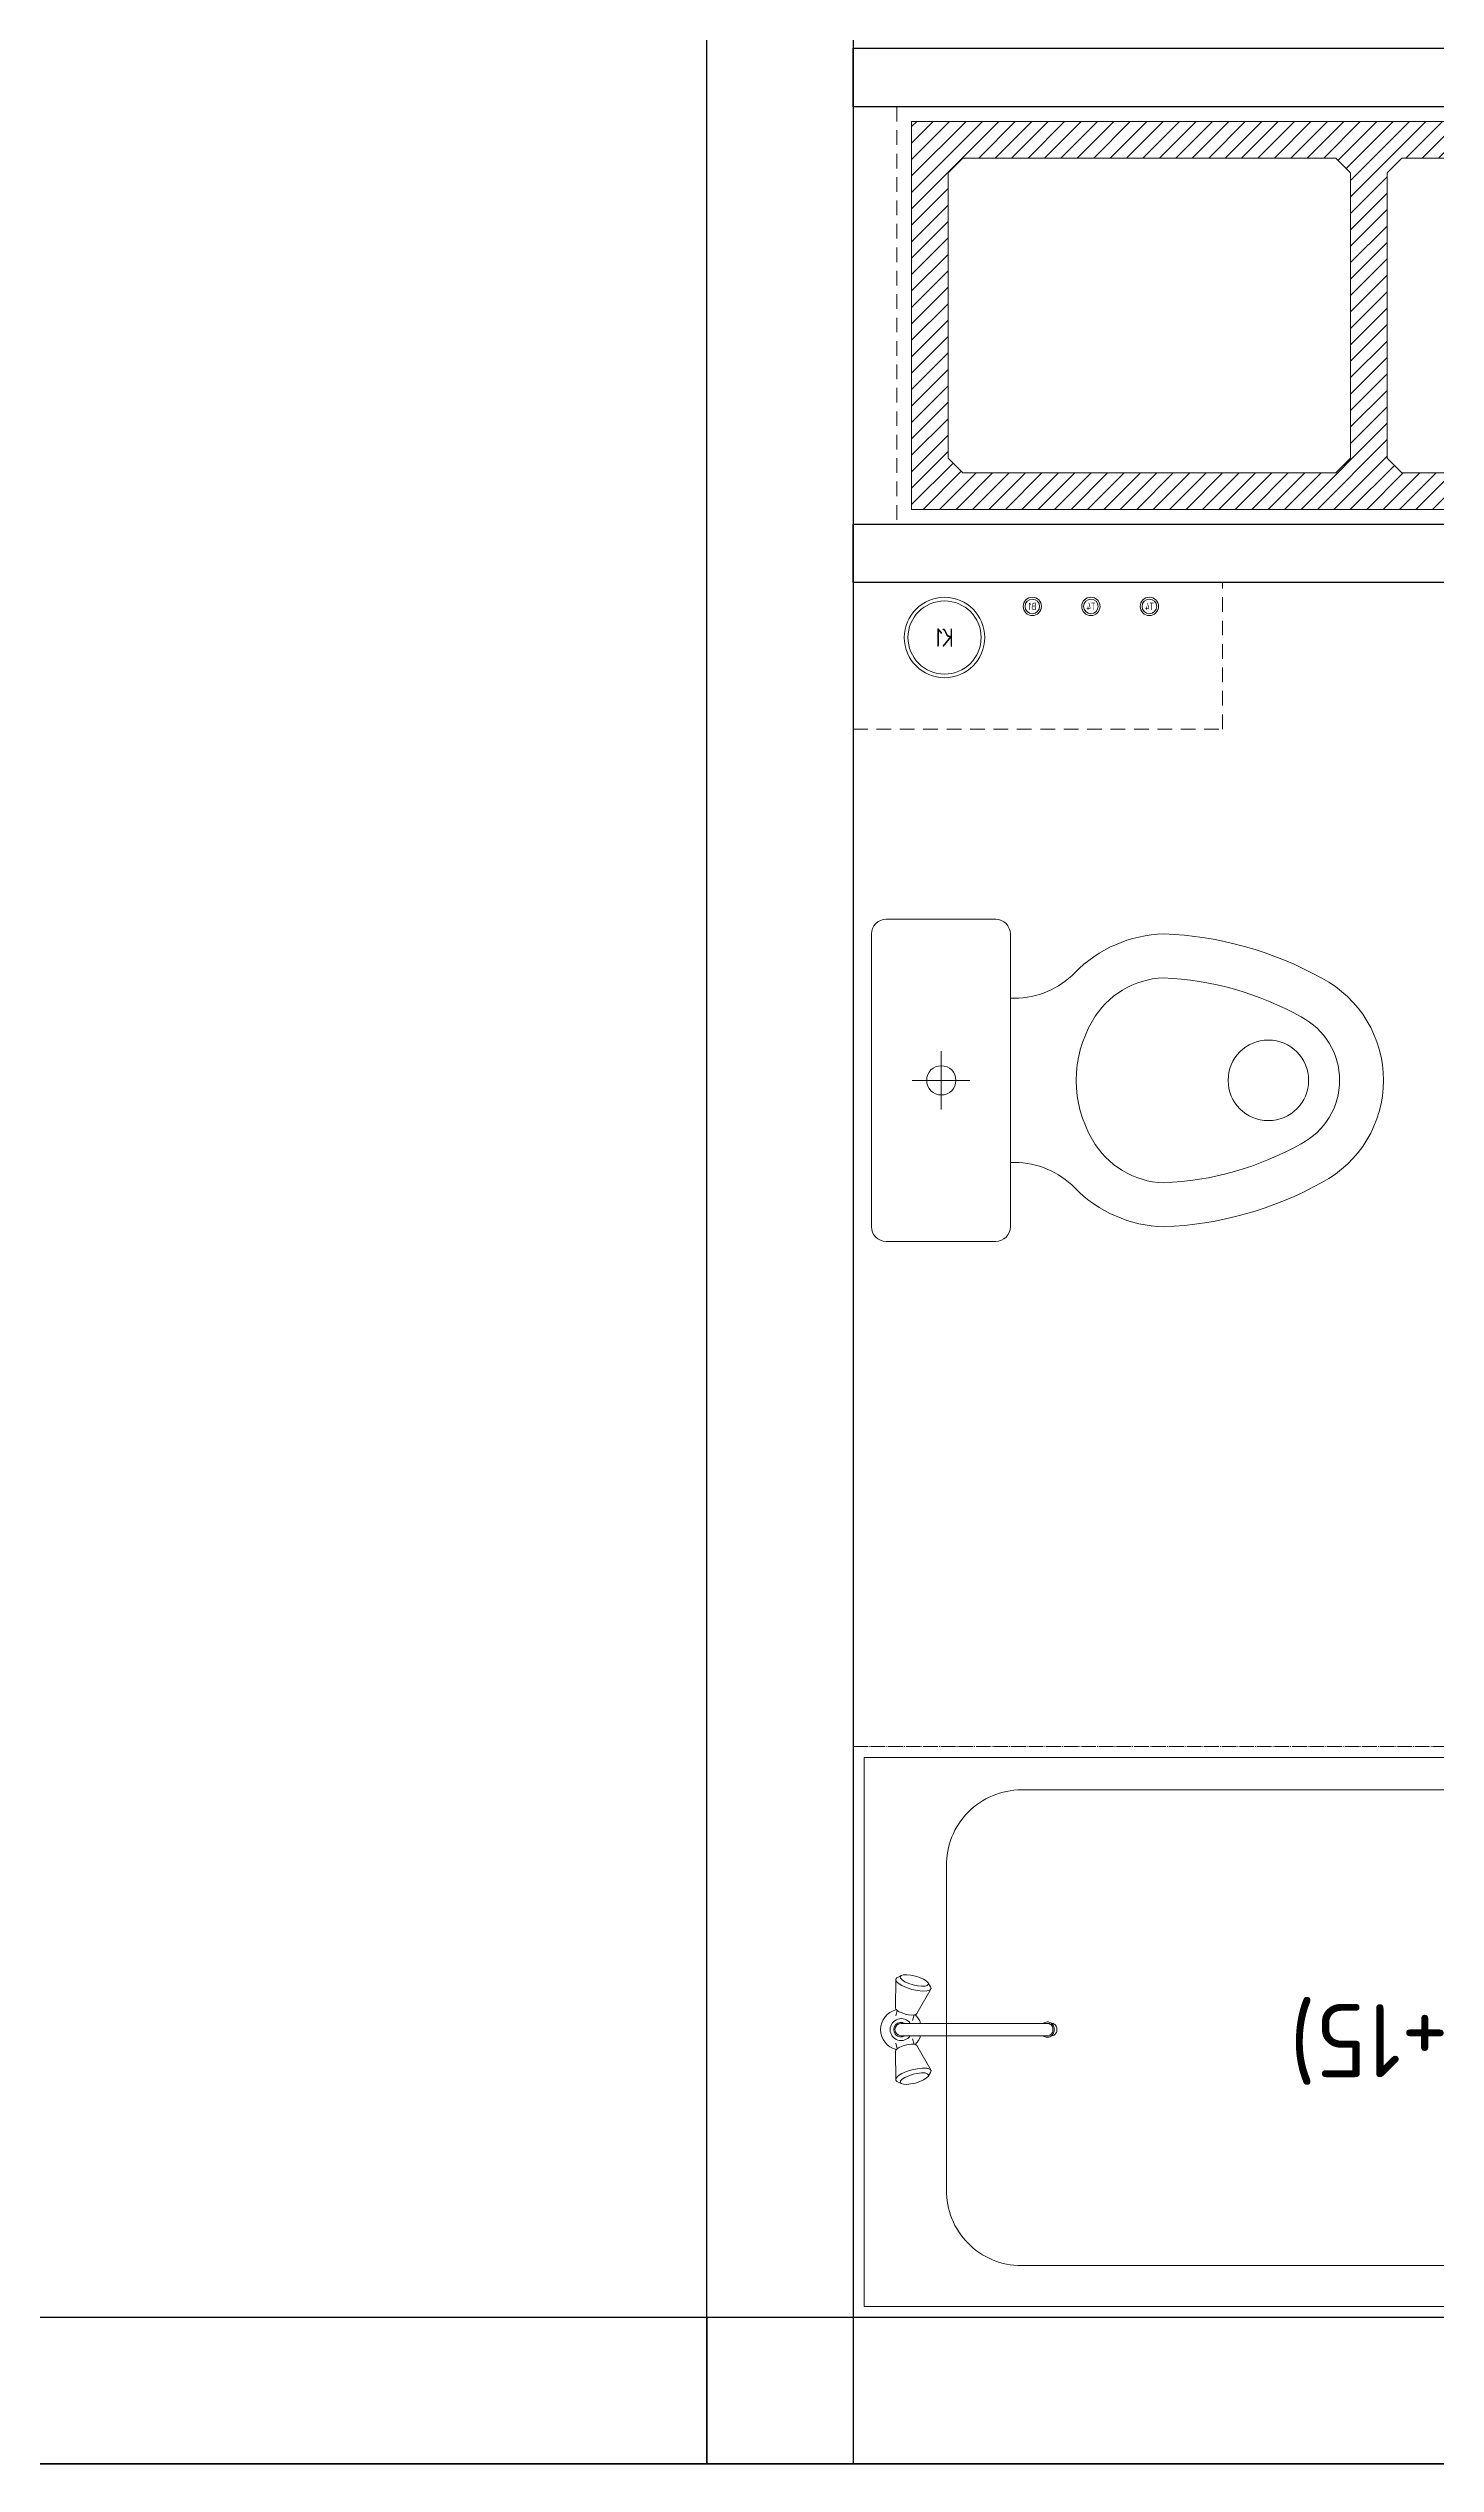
# Model space of a CAD drawing. Header units: millimetres. Extents: x 0 to 145404, y 0 to 194550.
# Drawn here: x 123325 to 125222, y 98346 to 101646 of the extents above; entities that cross this region are included whole.
import ezdxf
from ezdxf.enums import TextEntityAlignment as Align

# ---------------------------------------------------------------- set-up
doc = ezdxf.new("R2010")
doc.units = ezdxf.units.MM
for name, pattern in [('200_ШТРИХ', [320, 200, -120]), ('ACAD_ISO02W100', [15, 12, -3]), ('ГОСТ 2.303 5', [24, 20, -1.5, 1, -1.5])]:
    doc.linetypes.add(name, pattern=pattern)
for name, color, linetype, lineweight in [('АР - Вентблок', 36, 'Continuous', 9), ('АР - ВК', 126, 'Continuous', 13), ('АР - Монолит', 56, 'Continuous', 30), ('АР - Перегородки 80', 32, 'Continuous', 30), ('АР - Сантехника', 150, 'Continuous', 9)]:
    doc.layers.add(name, color=color, linetype=linetype, lineweight=lineweight)
doc.styles.add('GOST-2.304_Type-B', font='GOST Common.ttf')
doc.styles.add('ГОСТ 2.304', font='CS_Gost2304.shx')

# ---------------------------------------------------------------- blocks, each defined once
blk = doc.blocks.new('Унитаз_700х440')
at = {"color": 0, "ltscale": 50}
for points in [[(195, -220), (45, -220, -0.414601), (25, -200), (25, 200, -0.414214), (45, 220), (195, 220, -0.414214), (215, 200), (215, -200, -0.414487)], [(327.1, 81.1, -0.261097), (424.4, 140, -0.11879), (612.3, 86.6, -0.608687), (612.3, -86.6, -0.11879), (424.4, -140, -0.261097), (327.1, -81.1, -0.27207)]]:
    blk.add_lwpolyline(points, format="xyb", close=True, dxfattribs=at)
blk.add_lwpolyline([(215, 112.3), (220.9, 112.3, 0.202167), (303, 147, -0.194798), (424.5, 200, -0.119349), (640.7, 139.4, -0.604544), (640.7, -139.4, -0.119349), (424.5, -200, -0.194798), (303, -147, 0.202167), (220.9, -112.3), (215, -112.3)], format="xyb", dxfattribs=at)
for points in [[(120.6, -40), (120.6, 40)], [(159.4, 0), (80.6, 0)]]:
    blk.add_lwpolyline(points, dxfattribs=at)
for centre, radius in [((567.6, 0), 55), ((120.6, 0), 20)]:
    blk.add_circle(centre, radius, dxfattribs=at)
at = {"layer": 'Defpoints', "linetype": 'ACAD_ISO02W100', "lineweight": -2, "ltscale": 10}
blk.add_lwpolyline([(0, -220), (0, 220)], dxfattribs=at)
blk = doc.blocks.new('Вентблок 900 х 530')
at = {"layer": 'АР - Вентблок', "lineweight": 5}
h = blk.add_hatch(dxfattribs=at)
h.set_pattern_fill('ANSI31', color=256, scale=5)
h.set_pattern_definition([(45, (-3927617.913, -709139.574), (-11.22532015, 11.22532015), [])])
h.paths.add_polyline_path([(-20, 920), (-550, 920), (-550, 20), (-20, 20)])
h.paths.add_polyline_path([(-480, 670), (-500, 690), (-500, 850), (-480, 870), (-90, 870), (-70, 850), (-70, 690), (-90, 670)], flags=16)
h.paths.add_polyline_path([(-90, 620), (-70, 600), (-70, 90), (-90, 70), (-480, 70), (-500, 90), (-500, 600), (-480, 620)], flags=16)
at = {"layer": 'АР - Вентблок', "linetype": '200_ШТРИХ', "lineweight": 5, "ltscale": 0.1}
blk.add_lwpolyline([(-570, 0), (-570, 940), (0, 940), (0, 0)], close=True, dxfattribs=at)
at = {"layer": 'АР - Вентблок', "linetype": 'ByBlock'}
for points in [[(-550, 20), (-550, 920), (-20, 920), (-20, 20)], [(-500, 690), (-500, 850), (-480, 870), (-90, 870), (-70, 850), (-70, 690), (-90, 670), (-480, 670)], [(-500, 90), (-500, 600), (-480, 620), (-90, 620), (-70, 600), (-70, 90), (-90, 70), (-480, 70)]]:
    blk.add_lwpolyline(points, close=True, dxfattribs=at)
blk = doc.blocks.new('Ванна 180х75 (+15)')
at = {"layer": 'АР - Сантехника'}
for p, q in [((765, 1815), (15, 1815)), ((15, 1815), (15, 15)), ((765, 15), (765, 1815)), ((318.2, 1756.5), (318.4, 1761.1)), ((318.8, 1750.9), (318.2, 1756.5)), ((318.4, 1761.1), (319.3, 1764.3)), ((320.1, 1744.8), (318.8, 1750.9)), ((322.2, 1770), (319.3, 1764.3)), ((319.3, 1764.3), (320.9, 1765.8)), ((320.9, 1765.8), (323, 1765.3)), ((322.2, 1770), (324.2, 1771.8)), ((323, 1765.3), (325.4, 1763)), ((363.5, 1772), (324.2, 1771.8)), ((324.2, 1771.8), (326.8, 1771.2)), ((325.4, 1763), (327.8, 1759.1)), ((326.8, 1771.2), (329.8, 1768.4)), ((327.8, 1759.1), (330.1, 1753.9)), ((329.8, 1768.4), (332.9, 1763.5)), ((330.1, 1753.9), (332, 1748)), ((332.9, 1763.5), (335.7, 1757)), ((335.7, 1757), (338.1, 1749.7)), ((338.1, 1749.7), (339.7, 1742.1)), ((363.5, 1772), (365.1, 1771.7)), ((365.1, 1771.7), (366.9, 1769.9)), ((366.9, 1769.9), (368.7, 1767)), ((374.4, 1771.8), (367, 1769.8)), ((368.7, 1767), (370.5, 1763.1)), ((370.5, 1763.1), (371.9, 1758.7)), ((371.9, 1758.7), (372.9, 1754.2)), ((372.9, 1754.2), (373.3, 1750)), ((373.3, 1750), (373.2, 1746.5)), ((384.6, 1764.4), (384.6, 1564.3)), ((401.6, 1764.4), (401.6, 1564.3)), ((411.8, 1771.8), (419.3, 1769.8)), ((412.9, 1750), (413.4, 1754.2)), ((413.1, 1746.5), (412.9, 1750)), ((413.4, 1754.2), (414.4, 1758.7)), ((414.4, 1758.7), (415.8, 1763.1)), ((415.8, 1763.1), (417.5, 1767)), ((417.5, 1767), (419.4, 1769.9)), ((419.4, 1769.9), (421.2, 1771.7)), ((421.2, 1771.7), (422.7, 1772)), ((422.7, 1772), (462.1, 1771.8)), ((446.5, 1742.1), (448.1, 1749.7)), ((448.1, 1749.7), (450.5, 1757)), ((450.5, 1757), (453.4, 1763.5)), ((453.4, 1763.5), (456.4, 1768.4)), ((454.2, 1748), (456.1, 1753.9)), ((456.1, 1753.9), (458.4, 1759.1)), ((456.4, 1768.4), (459.4, 1771.2)), ((458.4, 1759.1), (460.9, 1763)), ((459.4, 1771.2), (462.1, 1771.8)), ((460.9, 1763), (463.3, 1765.3)), ((462.1, 1771.8), (464, 1770)), ((463.3, 1765.3), (465.4, 1765.8)), ((464, 1770), (466.9, 1764.3)), ((465.4, 1765.8), (466.9, 1764.3)), ((467.5, 1750.9), (466.2, 1744.8)), ((466.9, 1764.3), (467.9, 1761.1)), ((468.1, 1756.5), (467.5, 1750.9)), ((467.9, 1761.1), (468.1, 1756.5)), ((322, 1738.9), (320.1, 1744.8)), ((324.3, 1733.8), (322, 1738.9)), ((326.7, 1729.9), (324.3, 1733.8)), ((329.1, 1727.6), (326.7, 1729.9)), ((331.2, 1727.1), (329.1, 1727.6)), ((334.5, 1724.1), (329.1, 1727.6)), ((332.8, 1728.6), (331.2, 1727.1)), ((332, 1748), (333.3, 1742)), ((333.8, 1731.7), (332.8, 1728.6)), ((333.3, 1742), (333.9, 1736.4)), ((333.9, 1736.4), (333.8, 1731.7)), ((337.1, 1723.5), (334.5, 1724.1)), ((371.3, 1743), (337.1, 1723.5)), ((339.1, 1725.3), (337.1, 1723.5)), ((340.3, 1729.3), (339.1, 1725.3)), ((339.7, 1742.1), (340.5, 1735.1)), ((340.5, 1735.1), (340.3, 1729.3)), ((372.5, 1744.1), (371.3, 1743)), ((373.2, 1746.5), (372.5, 1744.1)), ((380.6, 1748.6), (373.2, 1746.6)), ((384.6, 1737.7), (384.5, 1737.8)), ((401.8, 1737.8), (401.6, 1737.7)), ((405.6, 1748.6), (413.1, 1746.6)), ((413.8, 1744.1), (413.1, 1746.5)), ((415, 1743), (413.8, 1744.1)), ((415, 1743), (449.1, 1723.5)), ((445.7, 1735.1), (446.5, 1742.1)), ((446, 1729.3), (445.7, 1735.1)), ((447.1, 1725.3), (446, 1729.3)), ((449.1, 1723.5), (447.1, 1725.3)), ((451.7, 1724.1), (449.1, 1723.5)), ((451.7, 1724.1), (457.1, 1727.6)), ((452.3, 1736.4), (452.9, 1742)), ((452.5, 1731.7), (452.3, 1736.4)), ((453.4, 1728.6), (452.5, 1731.7)), ((452.9, 1742), (454.2, 1748)), ((455, 1727.1), (453.4, 1728.6)), ((457.1, 1727.6), (455, 1727.1)), ((459.5, 1729.9), (457.1, 1727.6)), ((462, 1733.8), (459.5, 1729.9)), ((464.3, 1738.9), (462, 1733.8)), ((466.2, 1744.8), (464.3, 1738.9)), ((174.5, 1702.4), (618.9, 1702.4)), ((70.6, 1599.9), (70.6, 365.8)), ((720.6, 365.8), (720.6, 1599.9)), ((15, 15), (765, 15))]:
    blk.add_line(p, q, dxfattribs=at)
at = {"layer": 'АР - Сантехника', "linetype": 'ГОСТ 2.303 5'}
blk.add_lwpolyline([(780, 0), (0, 0), (0, 1830), (780, 1830)], close=True, dxfattribs=at)
at = {"layer": 'АР - Сантехника'}
for points in [[(401.6, 1569.8), (402.4, 1568.7), (403, 1567.5), (403.4, 1566.2), (403.6, 1564.9), (403.6, 1563.6), (403.4, 1562.3), (402.9, 1561), (402.3, 1559.8), (401.5, 1558.7), (400.5, 1557.7), (399.4, 1556.9), (398.1, 1556.2), (396.8, 1555.6), (395.3, 1555.2), (393.9, 1555.1), (392.4, 1555.1), (390.9, 1555.2), (389.5, 1555.6), (388.1, 1556.2), (386.9, 1556.9), (385.7, 1557.7), (384.8, 1558.7), (383.9, 1559.8), (383.3, 1561), (382.9, 1562.3), (382.7, 1563.6), (382.6, 1564.9), (382.8, 1566.2), (383.2, 1567.5), (383.8, 1568.7), (384.6, 1569.8)], [(401.6, 1564.3), (401.5, 1563.1), (401.2, 1562), (400.7, 1560.9), (400, 1559.9), (399.1, 1559), (398.1, 1558.2), (397, 1557.6), (395.7, 1557.2), (394.5, 1556.9), (393.1, 1556.8), (391.8, 1556.9), (390.5, 1557.2), (389.3, 1557.6), (388.1, 1558.2), (387.1, 1559), (386.2, 1559.9), (385.5, 1560.9), (385, 1562), (384.7, 1563.1), (384.6, 1564.3)], [(401.6, 1558.9), (401.5, 1557.7), (401.2, 1556.5), (400.7, 1555.4), (400, 1554.4), (399.1, 1553.5), (398.1, 1552.7), (397, 1552.1), (395.7, 1551.7), (394.5, 1551.4), (393.1, 1551.3), (391.8, 1551.4), (390.5, 1551.7), (389.3, 1552.1), (388.1, 1552.7), (387.1, 1553.5), (386.2, 1554.4), (385.5, 1555.4), (385, 1556.5), (384.7, 1557.7), (384.6, 1558.9)]]:
    blk.add_lwpolyline(points, dxfattribs=at)
for centre, radius, start, end in [((393.1, 1764.4), 28, 13.4165, 166.5835), ((393.1, 1764.4), 15, 304.5181, 235.4819), ((393.1, 1764.4), 10, 328.2117, 211.7883), ((393.1, 1764.4), 8.5, 0, 180), ((393.1, 1764.4), 28, 223.4165, 252.3278), ((393.1, 1764.4), 28, 287.6722, 316.5835), ((173.1, 1599.9), 102.5, 89.241, 180), ((618.1, 1599.9), 102.5, 0, 90.759)]:
    blk.add_arc(centre, radius, start, end, dxfattribs=at)
blk.add_ellipse((395.6, 365.8), major_axis=(325, 0), ratio=0.835998, start_param=3.141593, end_param=6.283185, dxfattribs=at)
at = {"layer": 'АР - Сантехника', "linetype": 'Continuous', "style": 'GOST-2.304_Type-B'}
blk.add_text('180х75 (+15)', height=100, rotation=90, dxfattribs=at).set_placement((378.1, 889.4), align=Align.MIDDLE_CENTER)
blk = doc.blocks.new('Стояк ВК с циркуляцией')
at = {"layer": 'АР - ВК', "linetype": '200_ШТРИХ', "lineweight": 5, "ltscale": 0.1}
blk.add_lwpolyline([(-505, 0), (0, 0), (0, -200), (-505, -200)], close=True, dxfattribs=at)
at = {"layer": 'АР - ВК', "color": 1, "ltscale": 100}
for centre, radius in [((-405, -32.5), 12.5), ((-405, -32.5), 10), ((-325, -32.5), 12.5), ((-325, -32.5), 10)]:
    blk.add_circle(centre, radius, dxfattribs=at)
at = {"layer": 'АР - ВК', "color": 5, "ltscale": 100}
for radius in [12.5, 10]:
    blk.add_circle((-245, -32.5), radius, dxfattribs=at)
at = {"layer": 'АР - ВК', "color": 46, "ltscale": 100}
for radius in [55, 50]:
    blk.add_circle((-125, -75), radius, dxfattribs=at)
at = {"layer": 'АР - ВК', "color": 1, "ltscale": 100, "style": 'ГОСТ 2.304'}
for p in [(-405, -32.5), (-325, -32.5)]:
    blk.add_text('Т4', height=10, dxfattribs=at).set_placement(p, align=Align.MIDDLE_CENTER)
at = {"layer": 'АР - ВК', "color": 5, "ltscale": 100, "style": 'ГОСТ 2.304'}
blk.add_text('В1', height=10, dxfattribs=at).set_placement((-245, -32.5), align=Align.MIDDLE_CENTER)
at = {"layer": 'АР - ВК', "color": 46, "ltscale": 100, "style": 'ГОСТ 2.304'}
blk.add_text('К1', height=25, dxfattribs=at).set_placement((-125, -75), align=Align.MIDDLE_CENTER)
blk = doc.blocks.new('Квартира 2К 9900 тип 9')
at = {"layer": 'АР - Монолит'}
for points in [[(0, 0), (0, 6840), (200, 6840), (200, 0)], [(0, 0), (0, 200), (6650, 200), (6650, 0)]]:
    blk.add_lwpolyline(points, close=True, dxfattribs=at)
at = {"layer": 'АР - Перегородки 80'}
for points in [[(200, 3220), (200, 3300), (2270, 3300), (2270, 3220)], [(200, 2570), (200, 2650), (2030, 2650), (2030, 2570)]]:
    blk.add_lwpolyline(points, close=True, dxfattribs=at)
at = {"xscale": -1, "rotation": 270}
blk.add_blockref('Вентблок 900 х 530', (260, 3220, 0), dxfattribs=at)
at = {"xscale": -1}
blk.add_blockref('Стояк ВК с циркуляцией', (200, 2570), dxfattribs=at)
at = {"rotation": 90}
blk.add_blockref('Ванна 180х75 (+15)', (2030, 200), dxfattribs=at)
at = {"layer": 'АР - Сантехника'}
blk.add_blockref('Унитаз_700х440', (200, 1890, 0), dxfattribs=at)
blk = doc.blocks.new('V_Section_2')
at = {"layer": 'АР - Монолит'}
blk.add_lwpolyline([(7150, -35500), (8950, -35500), (8950, -35700), (7150, -35700)], close=True, dxfattribs=at)
blk.add_blockref('Квартира 2К 9900 тип 9', (8950, -35700))
blk = doc.blocks.new('Квартира 1К 6300 тип 36-1')
at = {"layer": 'АР - Монолит'}
blk.add_lwpolyline([(0, 6300), (0, 6500), (6650, 6500), (6650, 6300)], close=True, dxfattribs=at)
blk = doc.blocks.new('V_Section_3')
blk.add_blockref('Квартира 1К 6300 тип 36-1', (8950, -6500))

msp = doc.modelspace()

# ---------------------------------------------------------------- block references
for name, p in [('V_Section_2', (115275.5, 134046.1, 0)), ('V_Section_3', (113275.5, 98346.1, 0))]:
    msp.add_blockref(name, p)

doc.saveas('drawing.dxf')
